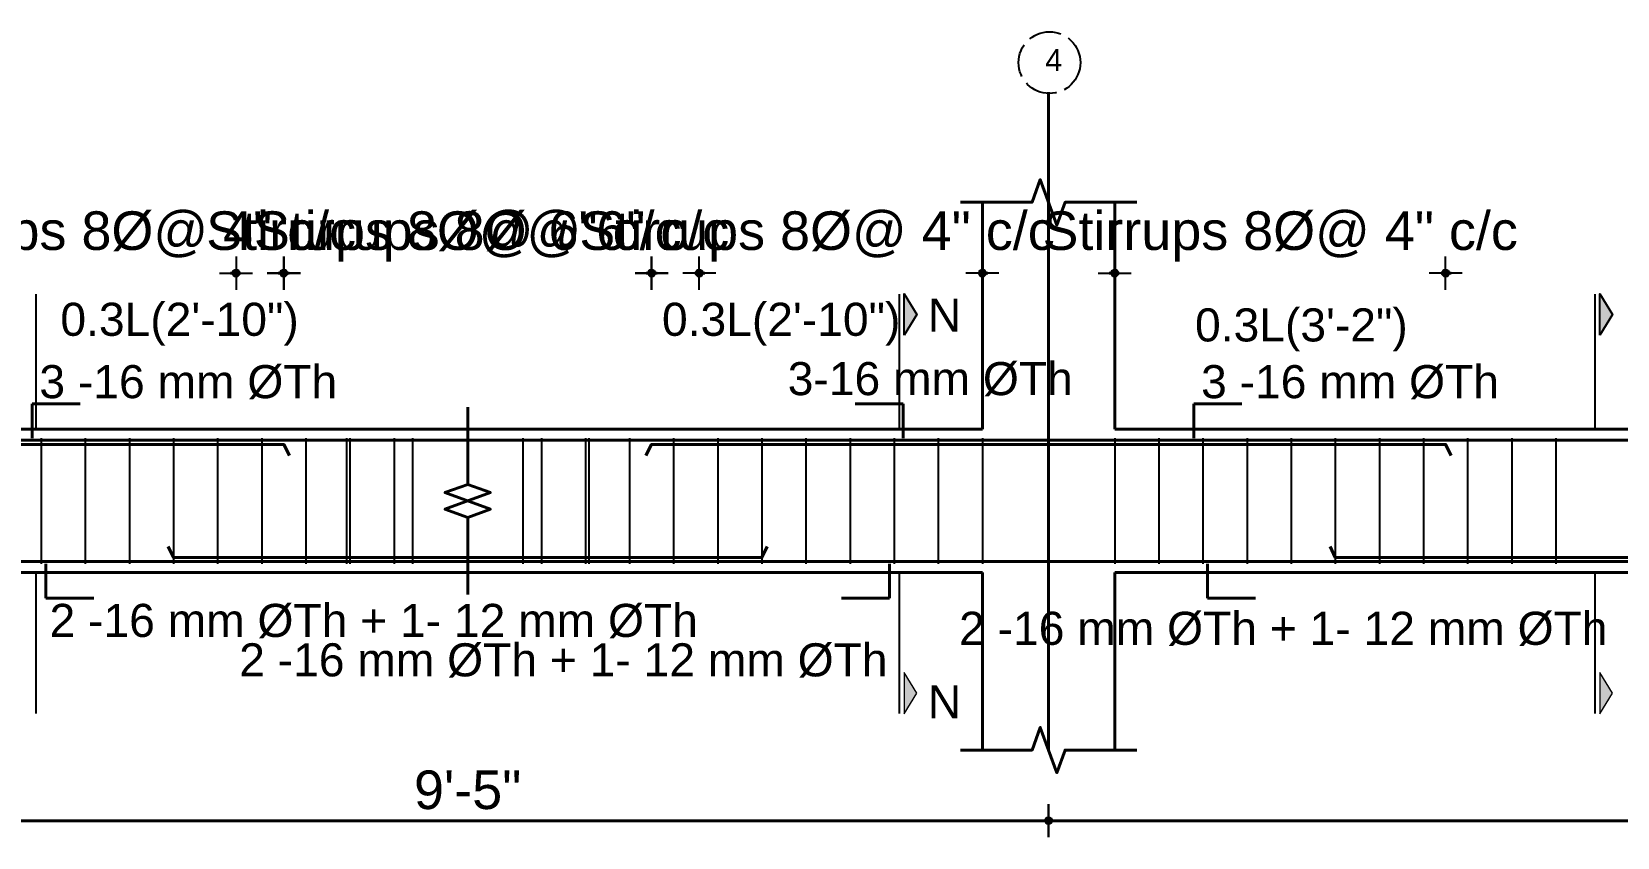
# Model space of a CAD drawing. Header units: inches. Extents: x -4597 to 93300, y -14139 to 5932.
# Drawn here: x 4299.7 to 4587.3, y -9442.9 to -9296.8 of the extents above; entities that cross this region are included whole.
import ezdxf

# ---------------------------------------------------------------- set-up
doc = ezdxf.new("R2010")
doc.units = ezdxf.units.IN
doc.header["$LTSCALE"] = 0.5
doc.header["$MEASUREMENT"] = 0
doc.header["$PDMODE"] = 66
doc.linetypes.add('ACAD_ISO02W100', pattern=[15, 12, -3])
for name, color, linetype, lineweight in [('BAR', 5, 'Continuous', 40), ('HATCH1', 4, 'ACAD_ISO02W100', 13), ('TEXT', 220, 'Continuous', 9), ('wall', 20, 'Continuous', 40)]:
    doc.layers.add(name, color=color, linetype=linetype, lineweight=lineweight)
doc.layers.add('DIMENSION', color=5, linetype='Continuous')
doc.layers.add('STIRRUP', color=10, linetype='Continuous')
doc.styles.add('1.8', font='times.ttf', dxfattribs={"width": 0.8, "height": 6})
doc.styles.add('style1', font='arial.ttf', dxfattribs={"height": 7})
doc.dimstyles.new('1.4', dxfattribs={"dimscale": 0, "dimtxt": 6, "dimasz": 0.5, "dimexe": 2, "dimexo": 9, "dimgap": 2, "dimtad": 1, "dimdec": 0, "dimlfac": 0.5, "dimzin": 3, "dimdsep": 46, "dimlunit": 4, "dimtxsty": '1.8', "dimblk": 'DIM', "dimcen": 3, "dimdle": 3, "dimse1": 1, "dimse2": 1, "dimclrd": 256, "dimclre": 256, "dimclrt": 7, "dimadec": 1, "dimazin": 2, "dimtfac": 1, "dimtdec": 0, "dimtix": 1, "dimtofl": 0, "dimtmove": 2, "dimatfit": 3, "dimldrblk": 'ARW', "dimfxl": 2, "dimfrac": 2, "dimtolj": 2, "dimtzin": 0, "dimarcsym": 0})

# ---------------------------------------------------------------- blocks, each defined once
blk = doc.blocks.new('DIM')
at = {"layer": 'DIMENSION'}
h = blk.add_hatch(color=256, dxfattribs=at)
h.paths.add_polyline_path([(0, 1.28), (0, 0), (1.28, 0, 0.414214)])
h.paths.add_polyline_path([(1.28, 0), (0, 0), (0, -1.28, 0.414214)])
h.paths.add_polyline_path([(0, 0), (-1.28, 0, 0.414214), (0, -1.28)])
h.paths.add_polyline_path([(0, 1.28, 0.414214), (-1.28, 0), (0, 0)])
for p, q in [((0, 6), (0, -6)), ((-6, 0), (6, 0))]:
    blk.add_line(p, q, dxfattribs=at)
blk.add_circle((0, 0), 1.28, dxfattribs=at)
blk = doc.blocks.new('*D732')
at = {"layer": 'Defpoints', "color": 0, "ltscale": 10, "transparency": 16777216}
for p in [(88826.57, 17311.48), (88901.92, 17294.93), (88826.57, 17280.42)]:
    blk.add_point(p, dxfattribs=at)
at = {"layer": 'DIMENSION', "lineweight": -2, "ltscale": 10, "transparency": 16777216}
for p, q in [((88826.07, 17311.48), (88825.57, 17311.48)), ((88902.42, 17311.48), (88902.92, 17311.48))]:
    blk.add_line(p, q, dxfattribs=at)
at = {"layer": 'DIMENSION', "lineweight": -2, "ltscale": 10, "transparency": 16777216, "xscale": 0.5, "yscale": 0.5, "zscale": 0.5}
blk.add_blockref('DIM', (88826.57, 17311.48), dxfattribs=at)
at = {"layer": 'DIMENSION', "lineweight": -2, "ltscale": 10, "transparency": 16777216, "xscale": 0.5, "yscale": 0.5, "zscale": 0.5, "rotation": 180}
blk.add_blockref('DIM', (88901.92, 17311.48), dxfattribs=at)
at = {"layer": 'DIMENSION', "color": 7, "ltscale": 10, "transparency": 16777216, "insert": (88864.25, 17318.13), "char_height": 7, "attachment_point": 5, "style": 'style1'}
blk.add_mtext('\\A2;Stirrups 8%%C@ 6" c/c', dxfattribs=at)
blk = doc.blocks.new('ARW')
at = {"layer": 'DIMENSION'}
blk.add_lwpolyline([(10, 0, 0, 6, 0), (0, 0, 0, 0, 0), (10, 0, 0, 0, 0)], format="xyseb", dxfattribs=at)
blk = doc.blocks.new('*D733')
at = {"layer": 'Defpoints', "color": 0, "ltscale": 10, "transparency": 16777216}
for p in [(88766.57, 17311.48), (88766.57, 17297.93), (88826.57, 17280.42)]:
    blk.add_point(p, dxfattribs=at)
at = {"layer": 'DIMENSION', "lineweight": -2, "ltscale": 10, "transparency": 16777216}
for p, q in [((88766.07, 17311.48), (88765.57, 17311.48)), ((88827.07, 17311.48), (88827.57, 17311.48))]:
    blk.add_line(p, q, dxfattribs=at)
at = {"layer": 'DIMENSION', "lineweight": -2, "ltscale": 10, "transparency": 16777216, "xscale": 0.5, "yscale": 0.5, "zscale": 0.5}
blk.add_blockref('DIM', (88766.57, 17311.48), dxfattribs=at)
at = {"layer": 'DIMENSION', "lineweight": -2, "ltscale": 10, "transparency": 16777216, "xscale": 0.5, "yscale": 0.5, "zscale": 0.5, "rotation": 180}
blk.add_blockref('DIM', (88826.57, 17311.48), dxfattribs=at)
at = {"layer": 'DIMENSION', "color": 7, "ltscale": 10, "transparency": 16777216, "insert": (88796.57, 17318.13), "char_height": 7, "attachment_point": 5, "style": 'style1'}
blk.add_mtext('\\A2;Stirrups 8%%C@ 4" c/c', dxfattribs=at)
blk = doc.blocks.new('*D635')
at = {"layer": 'Defpoints', "color": 0, "ltscale": 10, "transparency": 16777216}
for p in [(88754.57, 17224.98), (88965.28, 17224.98), (88754.57, 17212.17)]:
    blk.add_point(p, dxfattribs=at)
at = {"layer": 'DIMENSION', "lineweight": -2, "ltscale": 10, "transparency": 16777216}
blk.add_line((88964.78, 17212.17), (88755.07, 17212.17), dxfattribs=at)
at = {"layer": 'DIMENSION', "lineweight": -2, "ltscale": 10, "transparency": 16777216, "xscale": 0.5, "yscale": 0.5, "zscale": 0.5, "rotation": 180}
blk.add_blockref('DIM', (88754.57, 17212.17), dxfattribs=at)
at = {"layer": 'DIMENSION', "lineweight": -2, "ltscale": 10, "transparency": 16777216, "xscale": 0.5, "yscale": 0.5, "zscale": 0.5}
blk.add_blockref('DIM', (88965.28, 17212.17), dxfattribs=at)
at = {"layer": 'DIMENSION', "color": 7, "ltscale": 10, "transparency": 16777216, "insert": (88859.92, 17217.74), "char_height": 7, "attachment_point": 5, "style": 'style1'}
blk.add_mtext('\\A2;9{\\fArial TUR|b0|i0|c162|p34;\'-}5{\\fArial TUR|b0|i0|c162|p34;"}', dxfattribs=at)
blk = doc.blocks.new('*D638')
at = {"layer": 'Defpoints', "color": 0, "ltscale": 10, "transparency": 16777216}
for p in [(88965.28, 17224.98), (89222.49, 17224.98), (88965.28, 17212.17)]:
    blk.add_point(p, dxfattribs=at)
at = {"layer": 'DIMENSION', "lineweight": -2, "ltscale": 10, "transparency": 16777216}
blk.add_line((89221.99, 17212.17), (88965.78, 17212.17), dxfattribs=at)
at = {"layer": 'DIMENSION', "lineweight": -2, "ltscale": 10, "transparency": 16777216, "xscale": 0.5, "yscale": 0.5, "zscale": 0.5, "rotation": 180}
blk.add_blockref('DIM', (88965.28, 17212.17), dxfattribs=at)
at = {"layer": 'DIMENSION', "lineweight": -2, "ltscale": 10, "transparency": 16777216, "xscale": 0.5, "yscale": 0.5, "zscale": 0.5}
blk.add_blockref('DIM', (89222.49, 17212.17), dxfattribs=at)
at = {"layer": 'DIMENSION', "color": 7, "ltscale": 10, "transparency": 16777216, "insert": (89093.88, 17217.74), "char_height": 7, "attachment_point": 5, "style": 'style1'}
blk.add_mtext('\\A2;{\\fArial TUR|b0|i0|c162|p34;10\'-}5{\\fArial TUR|b0|i0|c162|p34;"}', dxfattribs=at)
blk = doc.blocks.new('*D639')
at = {"layer": 'Defpoints', "color": 0, "ltscale": 10, "transparency": 16777216}
for p in [(88893.28, 17311.48), (88817.92, 17294.93), (88893.28, 17280.42)]:
    blk.add_point(p, dxfattribs=at)
at = {"layer": 'DIMENSION', "lineweight": -2, "ltscale": 10, "transparency": 16777216}
for p, q in [((88817.42, 17311.48), (88816.92, 17311.48)), ((88893.78, 17311.48), (88894.28, 17311.48))]:
    blk.add_line(p, q, dxfattribs=at)
at = {"layer": 'DIMENSION', "lineweight": -2, "ltscale": 10, "transparency": 16777216, "xscale": 0.5, "yscale": 0.5, "zscale": 0.5}
blk.add_blockref('DIM', (88817.92, 17311.48), dxfattribs=at)
at = {"layer": 'DIMENSION', "lineweight": -2, "ltscale": 10, "transparency": 16777216, "xscale": 0.5, "yscale": 0.5, "zscale": 0.5, "rotation": 180}
blk.add_blockref('DIM', (88893.28, 17311.48), dxfattribs=at)
at = {"layer": 'DIMENSION', "color": 7, "ltscale": 10, "transparency": 16777216, "insert": (88855.6, 17318.13), "char_height": 7, "attachment_point": 5, "style": 'style1'}
blk.add_mtext('\\A2;Stirrups 8%%C@ 6" c/c', dxfattribs=at)
blk = doc.blocks.new('*D640')
at = {"layer": 'Defpoints', "color": 0, "ltscale": 10, "transparency": 16777216}
for p in [(88953.28, 17311.48), (88953.28, 17297.93), (88893.28, 17280.42)]:
    blk.add_point(p, dxfattribs=at)
at = {"layer": 'DIMENSION', "lineweight": -2, "ltscale": 10, "transparency": 16777216}
for p, q in [((88892.78, 17311.48), (88892.28, 17311.48)), ((88953.78, 17311.48), (88954.28, 17311.48))]:
    blk.add_line(p, q, dxfattribs=at)
at = {"layer": 'DIMENSION', "lineweight": -2, "ltscale": 10, "transparency": 16777216, "xscale": 0.5, "yscale": 0.5, "zscale": 0.5}
blk.add_blockref('DIM', (88893.28, 17311.48), dxfattribs=at)
at = {"layer": 'DIMENSION', "lineweight": -2, "ltscale": 10, "transparency": 16777216, "xscale": 0.5, "yscale": 0.5, "zscale": 0.5, "rotation": 180}
blk.add_blockref('DIM', (88953.28, 17311.48), dxfattribs=at)
at = {"layer": 'DIMENSION', "color": 7, "ltscale": 10, "transparency": 16777216, "insert": (88923.28, 17318.13), "char_height": 7, "attachment_point": 5, "style": 'style1'}
blk.add_mtext('\\A2;Stirrups 8%%C@ 4" c/c', dxfattribs=at)
blk = doc.blocks.new('*D641')
at = {"layer": 'Defpoints', "color": 0, "ltscale": 10, "transparency": 16777216}
for p in [(88977.28, 17311.48), (88977.28, 17297.93), (89037.28, 17280.42)]:
    blk.add_point(p, dxfattribs=at)
at = {"layer": 'DIMENSION', "lineweight": -2, "ltscale": 10, "transparency": 16777216}
for p, q in [((88976.78, 17311.48), (88976.28, 17311.48)), ((89037.78, 17311.48), (89038.28, 17311.48))]:
    blk.add_line(p, q, dxfattribs=at)
at = {"layer": 'DIMENSION', "lineweight": -2, "ltscale": 10, "transparency": 16777216, "xscale": 0.5, "yscale": 0.5, "zscale": 0.5}
blk.add_blockref('DIM', (88977.28, 17311.48), dxfattribs=at)
at = {"layer": 'DIMENSION', "lineweight": -2, "ltscale": 10, "transparency": 16777216, "xscale": 0.5, "yscale": 0.5, "zscale": 0.5, "rotation": 180}
blk.add_blockref('DIM', (89037.28, 17311.48), dxfattribs=at)
at = {"layer": 'DIMENSION', "color": 7, "ltscale": 10, "transparency": 16777216, "insert": (89007.28, 17318.13), "char_height": 7, "attachment_point": 5, "style": 'style1'}
blk.add_mtext('\\A2;Stirrups 8%%C@ 4" c/c', dxfattribs=at)
blk = doc.blocks.new('1111111')
at = {"layer": 'TEXT', "ltscale": 10}
for points in [[(88939.07, 17307.72), (88939.07, 17300.21), (88941.38, 17303.97)], [(89065.26, 17307.72), (89065.26, 17300.21), (89067.57, 17303.97)], [(88939.07, 17231.58), (88939.07, 17239.08), (88941.38, 17235.33)], [(89065.26, 17231.58), (89065.26, 17239.08), (89067.57, 17235.33)]]:
    blk.add_hatch(color=256, dxfattribs=at).paths.add_polyline_path(points)
for p, q in [((88965.28, 17324.34), (88965.28, 17344.29)), ((88965.28, 17324.34), (88965.28, 17224.98)), ((88965.28, 17224.98), (88965.28, 17244.93))]:
    blk.add_line(p, q)
at = {"ltscale": 10}
for p, q in [((88953.28, 17283.17), (88953.28, 17324.34)), ((88977.28, 17283.17), (88977.28, 17324.34)), ((88859.92, 17283.17), (88766.57, 17283.17)), ((88859.92, 17283.17), (88953.28, 17283.17)), ((89091.28, 17283.17), (88977.28, 17283.17)), ((88859.92, 17257.17), (88766.57, 17257.17)), ((88859.92, 17257.17), (88953.28, 17257.17)), ((88953.28, 17224.98), (88953.28, 17257.17)), ((89091.28, 17257.17), (88977.28, 17257.17)), ((88977.28, 17224.98), (88977.28, 17257.17))]:
    blk.add_line(p, q, dxfattribs=at)
at = {"linetype": 'Continuous', "ltscale": 10}
for points in [[(88981.28, 17324.34), (88968.28, 17324.34), (88966.78, 17320.21), (88963.78, 17328.46), (88962.28, 17324.34), (88949.28, 17324.34)], [(88859.92, 17287.17), (88859.92, 17273.17), (88855.8, 17271.67), (88864.05, 17268.67), (88859.92, 17267.17), (88859.92, 17253.17)], [(88859.92, 17287.17), (88859.92, 17273.17), (88855.8, 17271.67), (88864.05, 17268.67), (88859.92, 17267.17), (88859.92, 17253.17)], [(88859.92, 17287.17), (88859.92, 17273.17), (88864.05, 17271.67), (88855.8, 17268.67), (88859.92, 17267.17), (88859.92, 17253.17)], [(88859.92, 17287.17), (88859.92, 17273.17), (88864.05, 17271.67), (88855.8, 17268.67), (88859.92, 17267.17), (88859.92, 17253.17)], [(88981.28, 17224.98), (88968.28, 17224.98), (88966.78, 17220.86), (88963.78, 17229.1), (88962.28, 17224.98), (88949.28, 17224.98)]]:
    blk.add_lwpolyline(points, dxfattribs=at)
at = {"layer": 'BAR', "ltscale": 10}
for p, q in [((88754.57, 17281.17), (88859.92, 17281.17)), ((88965.28, 17281.17), (88859.92, 17281.17)), ((88965.28, 17281.17), (89091.28, 17281.17)), ((88754.57, 17259.17), (88859.92, 17259.17)), ((88965.28, 17259.17), (88859.92, 17259.17)), ((88965.28, 17259.17), (89091.28, 17259.17))]:
    blk.add_line(p, q, dxfattribs=at)
for points in [[(88827.62, 17278.42), (88826.57, 17280.42), (88754.57, 17280.42)], [(88892.23, 17278.42), (88893.28, 17280.42), (88965.28, 17280.42)], [(89038.32, 17278.42), (89037.28, 17280.42), (88965.28, 17280.42)], [(88805.62, 17261.92), (88806.57, 17259.92), (88859.92, 17259.92)], [(88914.23, 17261.92), (88913.28, 17259.92), (88859.92, 17259.92)], [(89016.32, 17261.92), (89017.28, 17259.92), (89091.28, 17259.92)]]:
    blk.add_lwpolyline(points, dxfattribs=at)
at = {"layer": 'DIMENSION', "ltscale": 10}
for p, q in [((88781.63, 17283.17), (88781.63, 17307.67)), ((88938.22, 17283.17), (88938.22, 17307.67)), ((89064.41, 17283.17), (89064.41, 17307.67)), ((88781.63, 17231.63), (88781.63, 17257.17)), ((88938.22, 17231.63), (88938.22, 17257.17)), ((89064.41, 17231.63), (89064.41, 17257.17))]:
    blk.add_line(p, q, dxfattribs=at)
for points in [[(88939.07, 17300.21), (88939.07, 17307.72), (88941.38, 17303.97), (88939.07, 17300.21)], [(89065.26, 17300.21), (89065.26, 17307.72), (89067.57, 17303.97), (89065.26, 17300.21)]]:
    blk.add_lwpolyline(points, dxfattribs=at)
at = {"layer": 'HATCH1', "lineweight": 25}
blk.add_circle((88965.44, 17349.66), 5.6, dxfattribs=at)
at = {"layer": 'STIRRUP'}
for p, q in [((88782.57, 17281.57), (88782.57, 17258.77)), ((88790.57, 17281.57), (88790.57, 17258.77)), ((88798.57, 17281.57), (88798.57, 17258.77)), ((88806.57, 17281.57), (88806.57, 17258.77)), ((88814.57, 17281.57), (88814.57, 17258.77)), ((88822.57, 17281.57), (88822.57, 17258.77)), ((88830.57, 17281.57), (88830.57, 17258.77)), ((88837.92, 17281.57), (88837.92, 17258.77)), ((88838.57, 17281.57), (88838.57, 17258.77)), ((88846.57, 17281.57), (88846.57, 17258.77)), ((88849.92, 17281.57), (88849.92, 17258.77)), ((88869.92, 17281.57), (88869.92, 17258.77)), ((88873.28, 17281.57), (88873.28, 17258.77)), ((88881.28, 17281.57), (88881.28, 17258.77)), ((88881.92, 17281.57), (88881.92, 17258.77)), ((88889.28, 17281.57), (88889.28, 17258.77)), ((88897.28, 17281.57), (88897.28, 17258.77)), ((88905.28, 17281.57), (88905.28, 17258.77)), ((88913.28, 17281.57), (88913.28, 17258.77)), ((88921.28, 17281.57), (88921.28, 17258.77)), ((88929.28, 17281.57), (88929.28, 17258.77)), ((88937.28, 17281.57), (88937.28, 17258.77)), ((88945.28, 17281.57), (88945.28, 17258.77)), ((88953.28, 17281.57), (88953.28, 17258.77)), ((88977.28, 17281.57), (88977.28, 17258.77)), ((88985.28, 17281.57), (88985.28, 17258.77)), ((88993.28, 17281.57), (88993.28, 17258.77)), ((89001.28, 17281.57), (89001.28, 17258.77)), ((89009.28, 17281.57), (89009.28, 17258.77)), ((89017.28, 17281.57), (89017.28, 17258.77)), ((89025.28, 17281.57), (89025.28, 17258.77)), ((89033.28, 17281.57), (89033.28, 17258.77)), ((89041.28, 17281.57), (89041.28, 17258.77)), ((89049.28, 17281.57), (89049.28, 17258.77)), ((89057.28, 17281.57), (89057.28, 17258.77))]:
    blk.add_line(p, q, dxfattribs=at)
at = {"layer": 'TEXT', "ltscale": 10}
for points in [[(88939.07, 17239.08), (88939.07, 17231.58), (88941.38, 17235.33), (88939.07, 17239.08)], [(89065.26, 17239.08), (89065.26, 17231.58), (89067.57, 17235.33), (89065.26, 17239.08)]]:
    blk.add_lwpolyline(points, dxfattribs=at)
at = {"layer": 'HATCH1', "lineweight": 25, "style": 'style1'}
blk.add_text('4', height=4, dxfattribs=at).set_placement((88964.67, 17348.11))
at = {"layer": 'TEXT', "style": 'style1'}
for s, p in [('0.3L(2\'-10")', (88786.05, 17300.11)), ('0.3L(2\'-10")', (88895.16, 17300.11)), ('0.3L(3\'-2")', (88991.84, 17299.09))]:
    blk.add_text(s, height=6, dxfattribs=at).set_placement(p)
at = {"layer": 'TEXT', "ltscale": 10, "style": 'style1'}
for s, p in [('N', (88943.38, 17300.88)), ('3 -16 mm %%CTh ', (88782.24, 17288.8)), ('3-16 mm %%CTh', (88917.97, 17289.35)), ('3 -16 mm %%CTh ', (88992.94, 17288.8)), ('2 -16 mm %%CTh + 1- 12 mm %%CTh', (88784.08, 17245.5)), ('2 -16 mm %%CTh + 1- 12 mm %%CTh', (88949.05, 17244.07)), ('2 -16 mm %%CTh + 1- 12 mm %%CTh', (88818.48, 17238.35)), ('N', (88943.38, 17230.75))]:
    blk.add_text(s, height=6, dxfattribs=at).set_placement(p)
at = {"layer": 'DIMENSION', "ltscale": 10}
for base, p1, p2, text, picture, middle in [((88766.57, 17311.48), (88826.57, 17280.42), (88766.57, 17297.93), 'Stirrups 8%%C@ 4" c/c', '*D733', (88796.57, 17318.13)), ((88826.57, 17311.48), (88901.92, 17294.93), (88826.57, 17280.42), 'Stirrups 8%%C@ 6" c/c', '*D732', (88864.25, 17318.13)), ((88977.28, 17311.48), (89037.28, 17280.42), (88977.28, 17297.93), 'Stirrups 8%%C@ 4" c/c', '*D641', (89007.28, 17318.13)), ((88754.57, 17212.17), (88965.28, 17224.98), (88754.57, 17224.98), '9{\\fArial TUR|b0|i0|c162|p34;\'-}5{\\fArial TUR|b0|i0|c162|p34;"}', '*D635', (88859.92, 17217.74)), ((88965.28, 17212.17), (89222.49, 17224.98), (88965.28, 17224.98), '{\\fArial TUR|b0|i0|c162|p34;10\'-}5{\\fArial TUR|b0|i0|c162|p34;"}', '*D638', (89093.88, 17217.74))]:
    dim = blk.add_linear_dim(base=base, p1=p1, p2=p2, angle=180, text=text, dimstyle='1.4', override={"dimscale": 1, "dimtxsty": 'style1'}, dxfattribs=at)
    dim.commit()
    dim.dimension.update_dxf_attribs({"geometry": picture, "text_midpoint": middle})
for base, p1, p2, text, picture, middle in [((88893.28, 17311.48), (88817.92, 17294.93), (88893.28, 17280.42), 'Stirrups 8%%C@ 6" c/c', '*D639', (88855.6, 17318.13)), ((88953.28, 17311.48), (88893.28, 17280.42), (88953.28, 17297.93), 'Stirrups 8%%C@ 4" c/c', '*D640', (88923.28, 17318.13))]:
    dim = blk.add_linear_dim(base=base, p1=p1, p2=p2, text=text, dimstyle='1.4', override={"dimscale": 1, "dimtxsty": 'style1'}, dxfattribs=at)
    dim.commit()
    dim.dimension.update_dxf_attribs({"geometry": picture, "text_midpoint": middle})
for points in [[(88780.93, 17281.57), (88780.93, 17287.78), (88789.65, 17287.78)], [(88938.92, 17281.57), (88938.92, 17287.78), (88930.2, 17287.78)], [(88991.63, 17281.57), (88991.63, 17287.78), (89000.35, 17287.78)], [(88783.41, 17258.77), (88783.41, 17252.56), (88792.13, 17252.56)], [(88936.44, 17258.77), (88936.44, 17252.56), (88927.72, 17252.56)], [(88994.11, 17258.77), (88994.11, 17252.56), (89002.83, 17252.56)]]:
    blk.add_leader(points, dimstyle='1.4', override={"dimscale": 1, "dimtxsty": 'style1'}, dxfattribs=at)

msp = doc.modelspace()

# ---------------------------------------------------------------- block references
at = {"layer": 'wall', "linetype": 'ByBlock'}
msp.add_blockref('1111111', (-84481.17, -26652.04), dxfattribs=at)

doc.saveas('drawing.dxf')
